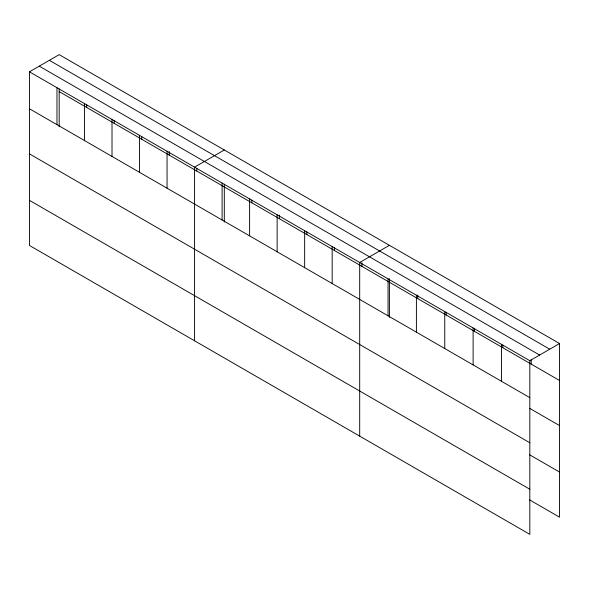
<?xml version="1.0" encoding="UTF-8"?>
<svg xmlns="http://www.w3.org/2000/svg" width="589" height="589" viewBox="0 0 589 589"><rect width="100%" height="100%" fill="white"/><g stroke="black" fill="none" stroke-linecap="round" stroke-linejoin="round"><path stroke-width="0.88" d="M29.45 71.821L529.82 360.704L529.82 534.348L29.45 245.458L29.45 71.821L59.18 54.652L559.55 343.542L559.55 517.179L529.621 499.899M224.306 149.989L194.569 167.151L194.569 340.795M389.425 245.318L359.695 262.48L359.695 436.125M529.82 360.704L559.55 343.542M49.373 60.321L549.736 349.203M39.264 66.152L539.627 355.042M59.18 91.597L559.55 380.487M29.45 108.766L529.82 397.649M529.621 408.317L559.55 425.597M29.45 153.876L529.82 442.759M529.621 454.789L559.55 472.069M29.45 200.348L529.82 489.238M531.197 359.607L531.197 364.112M502.844 345.044L502.844 347.746M501.467 344.337L501.467 381.282M474.484 328.669L474.484 331.379M473.114 327.963L473.114 364.908M446.131 312.303L446.131 315.005M444.754 311.596L444.754 348.541M417.778 295.03L417.778 298.638M416.401 295.222L416.401 332.167M389.425 278.663L389.425 317.449M388.048 278.855L388.048 315.8M361.904 262.775L361.904 266.375M334.383 247.785L334.383 250.487M332.174 246.592L332.174 283.545M306.862 231.897L306.862 234.599M304.653 230.704L304.653 267.649M279.341 215.103L279.341 218.71M277.132 214.816L277.132 251.761M251.82 200.12L251.82 202.822M249.611 198.927L249.611 235.872M224.306 184.232L224.306 222.119M222.09 183.039L222.09 219.984M196.785 168.344L196.785 171.046M169.264 151.55L169.264 155.157M167.055 151.263L167.055 188.208M141.743 136.56L141.743 139.269M139.534 135.374L139.534 172.319M114.222 120.671L114.222 123.381M112.013 119.486L112.013 156.431M86.701 104.783L86.701 107.492M84.492 103.598L84.492 140.543M59.18 88.895L59.18 126.782M56.971 87.709L56.971 124.654"/></g></svg>
